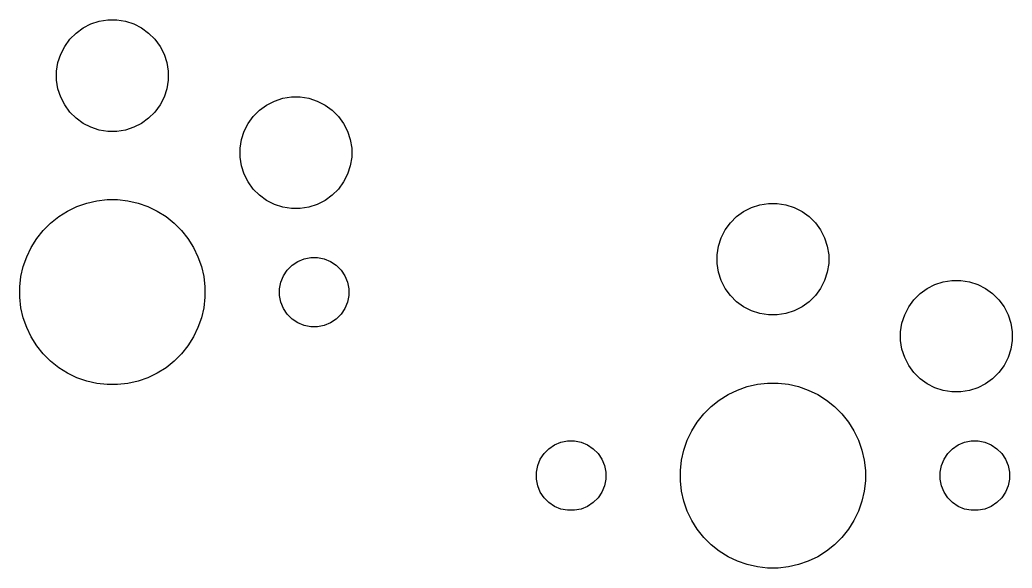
# Model space of a CAD drawing. Extents: x -0.25 to 5.63, y -3.27 to 0.69.
# Drawn here: x 2.735 to 3.8, y -0.099 to 0.489 of the extents above; entities that cross this region are included whole.
import ezdxf

# ---------------------------------------------------------------- set-up
doc = ezdxf.new("R2010")
doc.units = 0
doc.header["$MEASUREMENT"] = 0
doc.layers.add('BLACK', color=7, linetype='CONTINUOUS')

msp = doc.modelspace()

# ---------------------------------------------------------------- linework, layer by layer
at = {"layer": 'BLACK', "linetype": 'CONTINUOUS'}
for p, q in [((2.7957, 0.4748), (2.8033, 0.4803)), ((2.8033, 0.4803), (2.8117, 0.4846)), ((2.8117, 0.4846), (2.8206, 0.4875)), ((2.8206, 0.4875), (2.8299, 0.489)), ((2.8299, 0.489), (2.8394, 0.489)), ((2.8394, 0.489), (2.8487, 0.4875)), ((2.8487, 0.4875), (2.8576, 0.4846)), ((2.8576, 0.4846), (2.866, 0.4803)), ((2.866, 0.4803), (2.8736, 0.4748)), ((2.789, 0.4681), (2.7957, 0.4748)), ((2.8736, 0.4748), (2.8803, 0.4681)), ((2.7792, 0.4521), (2.7835, 0.4605)), ((2.7835, 0.4605), (2.789, 0.4681)), ((2.8803, 0.4681), (2.8858, 0.4605)), ((2.8858, 0.4605), (2.8901, 0.4521)), ((2.7763, 0.4431), (2.7792, 0.4521)), ((2.8901, 0.4521), (2.893, 0.4431)), ((2.7748, 0.4338), (2.7763, 0.4431)), ((2.893, 0.4431), (2.8945, 0.4338)), ((2.7748, 0.4244), (2.7748, 0.4338)), ((2.8945, 0.4338), (2.8945, 0.4244)), ((2.7763, 0.4151), (2.7748, 0.4244)), ((2.8945, 0.4244), (2.893, 0.4151)), ((2.7792, 0.4062), (2.7763, 0.4151)), ((2.7835, 0.3978), (2.7792, 0.4062)), ((2.8901, 0.4062), (2.8858, 0.3978)), ((2.893, 0.4151), (2.8901, 0.4062)), ((3.0085, 0.4019), (3.0175, 0.4048)), ((3.0175, 0.4048), (3.0268, 0.4063)), ((3.0268, 0.4063), (3.0362, 0.4063)), ((3.0362, 0.4063), (3.0455, 0.4048)), ((3.0455, 0.4048), (3.0545, 0.4019)), ((2.789, 0.3901), (2.7835, 0.3978)), ((2.8858, 0.3978), (2.8803, 0.3901)), ((2.9925, 0.3921), (3.0001, 0.3976)), ((3.0001, 0.3976), (3.0085, 0.4019)), ((3.0545, 0.4019), (3.0629, 0.3976)), ((3.0629, 0.3976), (3.0705, 0.3921)), ((2.7957, 0.3835), (2.789, 0.3901)), ((2.8033, 0.3779), (2.7957, 0.3835)), ((2.8736, 0.3835), (2.866, 0.3779)), ((2.8803, 0.3901), (2.8736, 0.3835)), ((2.9803, 0.3778), (2.9858, 0.3854)), ((2.9858, 0.3854), (2.9925, 0.3921)), ((3.0705, 0.3921), (3.0772, 0.3854)), ((3.0772, 0.3854), (3.0827, 0.3778)), ((2.8117, 0.3737), (2.8033, 0.3779)), ((2.8206, 0.3708), (2.8117, 0.3737)), ((2.8576, 0.3737), (2.8487, 0.3708)), ((2.866, 0.3779), (2.8576, 0.3737)), ((2.976, 0.3694), (2.9803, 0.3778)), ((3.0827, 0.3778), (3.087, 0.3694)), ((2.8299, 0.3693), (2.8206, 0.3708)), ((2.8394, 0.3693), (2.8299, 0.3693)), ((2.8487, 0.3708), (2.8394, 0.3693)), ((2.9731, 0.3605), (2.976, 0.3694)), ((3.087, 0.3694), (3.0899, 0.3605)), ((2.9716, 0.3512), (2.9731, 0.3605)), ((3.0899, 0.3605), (3.0914, 0.3512)), ((2.9716, 0.3417), (2.9716, 0.3512)), ((2.9731, 0.3324), (2.9716, 0.3417)), ((3.0914, 0.3417), (3.0899, 0.3324)), ((3.0914, 0.3512), (3.0914, 0.3417)), ((2.976, 0.3235), (2.9731, 0.3324)), ((3.0899, 0.3324), (3.087, 0.3235)), ((2.9803, 0.3151), (2.976, 0.3235)), ((3.087, 0.3235), (3.0827, 0.3151)), ((2.9858, 0.3075), (2.9803, 0.3151)), ((3.0827, 0.3151), (3.0772, 0.3075)), ((2.9925, 0.3008), (2.9858, 0.3075)), ((3.0001, 0.2953), (2.9925, 0.3008)), ((3.0705, 0.3008), (3.0629, 0.2953)), ((3.0772, 0.3075), (3.0705, 0.3008)), ((2.7866, 0.2839), (2.7966, 0.2887)), ((2.7966, 0.2887), (2.8071, 0.2924)), ((2.8071, 0.2924), (2.818, 0.2949)), ((2.818, 0.2949), (2.8291, 0.2961)), ((2.8291, 0.2961), (2.8402, 0.2961)), ((2.8402, 0.2961), (2.8513, 0.2949)), ((2.8513, 0.2949), (2.8622, 0.2924)), ((2.8622, 0.2924), (2.8727, 0.2887)), ((2.8727, 0.2887), (2.8827, 0.2839)), ((3.0085, 0.291), (3.0001, 0.2953)), ((3.0175, 0.2881), (3.0085, 0.291)), ((3.0268, 0.2866), (3.0175, 0.2881)), ((3.0455, 0.2881), (3.0362, 0.2866)), ((3.0545, 0.291), (3.0455, 0.2881)), ((3.0629, 0.2953), (3.0545, 0.291)), ((3.5119, 0.2835), (3.5203, 0.2878)), ((3.5203, 0.2878), (3.5293, 0.2907)), ((3.5293, 0.2907), (3.5386, 0.2921)), ((3.5386, 0.2921), (3.548, 0.2921)), ((3.548, 0.2921), (3.5573, 0.2907)), ((3.5573, 0.2907), (3.5663, 0.2878)), ((3.5663, 0.2878), (3.5747, 0.2835)), ((2.7684, 0.271), (2.7771, 0.2779)), ((2.7771, 0.2779), (2.7866, 0.2839)), ((2.8827, 0.2839), (2.8922, 0.2779)), ((2.8922, 0.2779), (2.9009, 0.271)), ((3.0362, 0.2866), (3.0268, 0.2866)), ((3.4977, 0.2713), (3.5043, 0.2779)), ((3.5043, 0.2779), (3.5119, 0.2835)), ((3.5747, 0.2835), (3.5823, 0.2779)), ((3.5823, 0.2779), (3.589, 0.2713)), ((2.7605, 0.2631), (2.7684, 0.271)), ((2.9009, 0.271), (2.9088, 0.2631)), ((3.4921, 0.2637), (3.4977, 0.2713)), ((3.589, 0.2713), (3.5945, 0.2637)), ((2.7536, 0.2544), (2.7605, 0.2631)), ((2.9088, 0.2631), (2.9157, 0.2544)), ((3.4878, 0.2553), (3.4921, 0.2637)), ((3.5945, 0.2637), (3.5988, 0.2553)), ((2.7428, 0.2349), (2.7476, 0.2449)), ((2.7476, 0.2449), (2.7536, 0.2544)), ((2.9157, 0.2544), (2.9217, 0.2449)), ((2.9217, 0.2449), (2.9265, 0.2349)), ((3.4835, 0.237), (3.4849, 0.2463)), ((3.4849, 0.2463), (3.4878, 0.2553)), ((3.5988, 0.2553), (3.6017, 0.2463)), ((3.6017, 0.2463), (3.6032, 0.237)), ((2.7391, 0.2244), (2.7428, 0.2349)), ((2.9265, 0.2349), (2.9302, 0.2244)), ((3.4835, 0.2276), (3.4835, 0.237)), ((3.6032, 0.237), (3.6032, 0.2276)), ((2.7366, 0.2135), (2.7391, 0.2244)), ((2.9302, 0.2244), (2.9327, 0.2135)), ((3.0223, 0.2206), (3.0275, 0.2258)), ((3.0275, 0.2258), (3.0336, 0.2298)), ((3.0336, 0.2298), (3.0403, 0.2326)), ((3.0403, 0.2326), (3.0475, 0.2341)), ((3.0475, 0.2341), (3.0548, 0.2341)), ((3.0548, 0.2341), (3.062, 0.2326)), ((3.062, 0.2326), (3.0688, 0.2298)), ((3.0688, 0.2298), (3.0749, 0.2258)), ((3.0749, 0.2258), (3.0801, 0.2206)), ((3.4849, 0.2183), (3.4835, 0.2276)), ((3.6032, 0.2276), (3.6017, 0.2183)), ((2.7354, 0.2024), (2.7366, 0.2135)), ((2.9327, 0.2135), (2.9339, 0.2024)), ((3.0154, 0.2077), (3.0182, 0.2145)), ((3.0182, 0.2145), (3.0223, 0.2206)), ((3.0801, 0.2206), (3.0842, 0.2145)), ((3.0842, 0.2145), (3.087, 0.2077)), ((3.4878, 0.2093), (3.4849, 0.2183)), ((3.6017, 0.2183), (3.5988, 0.2093)), ((2.7354, 0.1913), (2.7354, 0.2024)), ((2.9339, 0.2024), (2.9339, 0.1913)), ((3.014, 0.2005), (3.0154, 0.2077)), ((3.087, 0.2077), (3.0884, 0.2005)), ((3.4921, 0.2009), (3.4878, 0.2093)), ((3.5988, 0.2093), (3.5945, 0.2009)), ((3.7088, 0.2008), (3.7172, 0.2051)), ((3.7172, 0.2051), (3.7261, 0.208)), ((3.7261, 0.208), (3.7354, 0.2095)), ((3.7354, 0.2095), (3.7449, 0.2095)), ((3.7449, 0.2095), (3.7542, 0.208)), ((3.7542, 0.208), (3.7631, 0.2051)), ((3.7631, 0.2051), (3.7715, 0.2008)), ((3.014, 0.1932), (3.014, 0.2005)), ((3.0154, 0.186), (3.014, 0.1932)), ((3.0884, 0.1932), (3.087, 0.186)), ((3.0884, 0.2005), (3.0884, 0.1932)), ((3.4977, 0.1933), (3.4921, 0.2009)), ((3.5043, 0.1866), (3.4977, 0.1933)), ((3.589, 0.1933), (3.5823, 0.1866)), ((3.5945, 0.2009), (3.589, 0.1933)), ((3.6945, 0.1886), (3.7012, 0.1953)), ((3.7012, 0.1953), (3.7088, 0.2008)), ((3.7715, 0.2008), (3.7791, 0.1953)), ((3.7791, 0.1953), (3.7858, 0.1886)), ((2.7366, 0.1802), (2.7354, 0.1913)), ((2.9339, 0.1913), (2.9327, 0.1802)), ((3.0182, 0.1792), (3.0154, 0.186)), ((3.087, 0.186), (3.0842, 0.1792)), ((3.5119, 0.1811), (3.5043, 0.1866)), ((3.5203, 0.1768), (3.5119, 0.1811)), ((3.5747, 0.1811), (3.5663, 0.1768)), ((3.5823, 0.1866), (3.5747, 0.1811)), ((3.689, 0.181), (3.6945, 0.1886)), ((3.7858, 0.1886), (3.7913, 0.181)), ((2.7391, 0.1693), (2.7366, 0.1802)), ((2.9327, 0.1802), (2.9302, 0.1693)), ((3.0223, 0.1731), (3.0182, 0.1792)), ((3.0275, 0.1679), (3.0223, 0.1731)), ((3.0801, 0.1731), (3.0749, 0.1679)), ((3.0842, 0.1792), (3.0801, 0.1731)), ((3.5293, 0.1739), (3.5203, 0.1768)), ((3.5386, 0.1724), (3.5293, 0.1739)), ((3.548, 0.1724), (3.5386, 0.1724)), ((3.5573, 0.1739), (3.548, 0.1724)), ((3.5663, 0.1768), (3.5573, 0.1739)), ((3.6818, 0.1636), (3.6847, 0.1726)), ((3.6847, 0.1726), (3.689, 0.181)), ((3.7913, 0.181), (3.7956, 0.1726)), ((3.7956, 0.1726), (3.7985, 0.1636)), ((2.7428, 0.1588), (2.7391, 0.1693)), ((2.9302, 0.1693), (2.9265, 0.1588)), ((3.0336, 0.1639), (3.0275, 0.1679)), ((3.0403, 0.1611), (3.0336, 0.1639)), ((3.0475, 0.1596), (3.0403, 0.1611)), ((3.062, 0.1611), (3.0548, 0.1596)), ((3.0688, 0.1639), (3.062, 0.1611)), ((3.0749, 0.1679), (3.0688, 0.1639)), ((3.6803, 0.1543), (3.6818, 0.1636)), ((3.7985, 0.1636), (3.8, 0.1543)), ((2.7476, 0.1488), (2.7428, 0.1588)), ((2.9265, 0.1588), (2.9217, 0.1488)), ((3.0548, 0.1596), (3.0475, 0.1596)), ((3.6803, 0.1449), (3.6803, 0.1543)), ((3.8, 0.1543), (3.8, 0.1449)), ((2.7536, 0.1393), (2.7476, 0.1488)), ((2.7605, 0.1306), (2.7536, 0.1393)), ((2.9157, 0.1393), (2.9088, 0.1306)), ((2.9217, 0.1488), (2.9157, 0.1393)), ((3.6818, 0.1356), (3.6803, 0.1449)), ((3.8, 0.1449), (3.7985, 0.1356)), ((2.7684, 0.1227), (2.7605, 0.1306)), ((2.9088, 0.1306), (2.9009, 0.1227)), ((3.6847, 0.1266), (3.6818, 0.1356)), ((3.7985, 0.1356), (3.7956, 0.1266)), ((2.7771, 0.1158), (2.7684, 0.1227)), ((2.9009, 0.1227), (2.8922, 0.1158)), ((3.689, 0.1182), (3.6847, 0.1266)), ((3.6945, 0.1106), (3.689, 0.1182)), ((3.7913, 0.1182), (3.7858, 0.1106)), ((3.7956, 0.1266), (3.7913, 0.1182)), ((2.7866, 0.1098), (2.7771, 0.1158)), ((2.7966, 0.105), (2.7866, 0.1098)), ((2.8827, 0.1098), (2.8727, 0.105)), ((2.8922, 0.1158), (2.8827, 0.1098)), ((3.7012, 0.104), (3.6945, 0.1106)), ((3.7858, 0.1106), (3.7791, 0.104)), ((2.8071, 0.1013), (2.7966, 0.105)), ((2.818, 0.0988), (2.8071, 0.1013)), ((2.8291, 0.0976), (2.818, 0.0988)), ((2.8402, 0.0976), (2.8291, 0.0976)), ((2.8513, 0.0988), (2.8402, 0.0976)), ((2.8622, 0.1013), (2.8513, 0.0988)), ((2.8727, 0.105), (2.8622, 0.1013)), ((3.5158, 0.0955), (3.5267, 0.098)), ((3.5267, 0.098), (3.5377, 0.0993)), ((3.5377, 0.0993), (3.5489, 0.0993)), ((3.5489, 0.0993), (3.56, 0.098)), ((3.56, 0.098), (3.5708, 0.0955)), ((3.7088, 0.0984), (3.7012, 0.104)), ((3.7172, 0.0941), (3.7088, 0.0984)), ((3.7715, 0.0984), (3.7631, 0.0941)), ((3.7791, 0.104), (3.7715, 0.0984)), ((3.4858, 0.0811), (3.4952, 0.087)), ((3.4952, 0.087), (3.5053, 0.0918)), ((3.5053, 0.0918), (3.5158, 0.0955)), ((3.5708, 0.0955), (3.5813, 0.0918)), ((3.5813, 0.0918), (3.5914, 0.087)), ((3.5914, 0.087), (3.6008, 0.0811)), ((3.7261, 0.0912), (3.7172, 0.0941)), ((3.7354, 0.0898), (3.7261, 0.0912)), ((3.7449, 0.0898), (3.7354, 0.0898)), ((3.7542, 0.0912), (3.7449, 0.0898)), ((3.7631, 0.0941), (3.7542, 0.0912)), ((3.4771, 0.0741), (3.4858, 0.0811)), ((3.6008, 0.0811), (3.6095, 0.0741)), ((3.4622, 0.0575), (3.4692, 0.0662)), ((3.4692, 0.0662), (3.4771, 0.0741)), ((3.6095, 0.0741), (3.6174, 0.0662)), ((3.6174, 0.0662), (3.6244, 0.0575)), ((3.4563, 0.0481), (3.4622, 0.0575)), ((3.6244, 0.0575), (3.6303, 0.0481)), ((3.4515, 0.038), (3.4563, 0.0481)), ((3.6303, 0.0481), (3.6351, 0.038)), ((3.303, 0.0289), (3.3091, 0.033)), ((3.3091, 0.033), (3.3159, 0.0358)), ((3.3159, 0.0358), (3.3231, 0.0372)), ((3.3231, 0.0372), (3.3304, 0.0372)), ((3.3304, 0.0372), (3.3376, 0.0358)), ((3.3376, 0.0358), (3.3444, 0.033)), ((3.3444, 0.033), (3.3505, 0.0289)), ((3.4478, 0.0275), (3.4515, 0.038)), ((3.6351, 0.038), (3.6388, 0.0275)), ((3.7361, 0.0289), (3.7422, 0.033)), ((3.7422, 0.033), (3.749, 0.0358)), ((3.749, 0.0358), (3.7562, 0.0372)), ((3.7562, 0.0372), (3.7635, 0.0372)), ((3.7635, 0.0372), (3.7707, 0.0358)), ((3.7707, 0.0358), (3.7775, 0.033)), ((3.7775, 0.033), (3.7836, 0.0289)), ((3.2938, 0.0176), (3.2979, 0.0237)), ((3.2979, 0.0237), (3.303, 0.0289)), ((3.3505, 0.0289), (3.3557, 0.0237)), ((3.3557, 0.0237), (3.3598, 0.0176)), ((3.4453, 0.0167), (3.4478, 0.0275)), ((3.6388, 0.0275), (3.6413, 0.0167)), ((3.7269, 0.0176), (3.7309, 0.0237)), ((3.7309, 0.0237), (3.7361, 0.0289)), ((3.7836, 0.0289), (3.7888, 0.0237)), ((3.7888, 0.0237), (3.7928, 0.0176)), ((3.2896, 0.0037), (3.291, 0.0109)), ((3.291, 0.0109), (3.2938, 0.0176)), ((3.3598, 0.0176), (3.3626, 0.0109)), ((3.3626, 0.0109), (3.364, 0.0037)), ((3.4441, 0.0056), (3.4453, 0.0167)), ((3.6413, 0.0167), (3.6426, 0.0056)), ((3.7226, 0.0037), (3.7241, 0.0109)), ((3.7241, 0.0109), (3.7269, 0.0176)), ((3.7928, 0.0176), (3.7956, 0.0109)), ((3.7956, 0.0109), (3.7971, 0.0037)), ((3.2896, -0.0037), (3.2896, 0.0037)), ((3.364, 0.0037), (3.364, -0.0037)), ((3.4441, -0.0056), (3.4441, 0.0056)), ((3.6426, 0.0056), (3.6426, -0.0056)), ((3.7226, -0.0037), (3.7226, 0.0037)), ((3.7971, 0.0037), (3.7971, -0.0037)), ((3.291, -0.0109), (3.2896, -0.0037)), ((3.364, -0.0037), (3.3626, -0.0109)), ((3.4453, -0.0167), (3.4441, -0.0056)), ((3.6426, -0.0056), (3.6413, -0.0167)), ((3.7241, -0.0109), (3.7226, -0.0037)), ((3.7971, -0.0037), (3.7956, -0.0109)), ((3.2938, -0.0176), (3.291, -0.0109)), ((3.2979, -0.0237), (3.2938, -0.0176)), ((3.3598, -0.0176), (3.3557, -0.0237)), ((3.3626, -0.0109), (3.3598, -0.0176)), ((3.4478, -0.0275), (3.4453, -0.0167)), ((3.6413, -0.0167), (3.6388, -0.0275)), ((3.7269, -0.0176), (3.7241, -0.0109)), ((3.7309, -0.0237), (3.7269, -0.0176)), ((3.7928, -0.0176), (3.7888, -0.0237)), ((3.7956, -0.0109), (3.7928, -0.0176)), ((3.303, -0.0289), (3.2979, -0.0237)), ((3.3091, -0.033), (3.303, -0.0289)), ((3.3505, -0.0289), (3.3444, -0.033)), ((3.3557, -0.0237), (3.3505, -0.0289)), ((3.4515, -0.038), (3.4478, -0.0275)), ((3.6388, -0.0275), (3.6351, -0.038)), ((3.7361, -0.0289), (3.7309, -0.0237)), ((3.7422, -0.033), (3.7361, -0.0289)), ((3.7836, -0.0289), (3.7775, -0.033)), ((3.7888, -0.0237), (3.7836, -0.0289)), ((3.3159, -0.0358), (3.3091, -0.033)), ((3.3231, -0.0372), (3.3159, -0.0358)), ((3.3304, -0.0372), (3.3231, -0.0372)), ((3.3376, -0.0358), (3.3304, -0.0372)), ((3.3444, -0.033), (3.3376, -0.0358)), ((3.4563, -0.0481), (3.4515, -0.038)), ((3.6351, -0.038), (3.6303, -0.0481)), ((3.749, -0.0358), (3.7422, -0.033)), ((3.7562, -0.0372), (3.749, -0.0358)), ((3.7635, -0.0372), (3.7562, -0.0372)), ((3.7707, -0.0358), (3.7635, -0.0372)), ((3.7775, -0.033), (3.7707, -0.0358)), ((3.4622, -0.0575), (3.4563, -0.0481)), ((3.6303, -0.0481), (3.6244, -0.0575)), ((3.4692, -0.0662), (3.4622, -0.0575)), ((3.6244, -0.0575), (3.6174, -0.0662)), ((3.4771, -0.0741), (3.4692, -0.0662)), ((3.4858, -0.0811), (3.4771, -0.0741)), ((3.6095, -0.0741), (3.6008, -0.0811)), ((3.6174, -0.0662), (3.6095, -0.0741)), ((3.4952, -0.087), (3.4858, -0.0811)), ((3.6008, -0.0811), (3.5914, -0.087)), ((3.5053, -0.0918), (3.4952, -0.087)), ((3.5158, -0.0955), (3.5053, -0.0918)), ((3.5267, -0.098), (3.5158, -0.0955)), ((3.5708, -0.0955), (3.56, -0.098)), ((3.5813, -0.0918), (3.5708, -0.0955)), ((3.5914, -0.087), (3.5813, -0.0918)), ((3.5377, -0.0993), (3.5267, -0.098)), ((3.5489, -0.0993), (3.5377, -0.0993)), ((3.56, -0.098), (3.5489, -0.0993))]:
    msp.add_line(p, q, dxfattribs=at)

doc.saveas('drawing.dxf')
